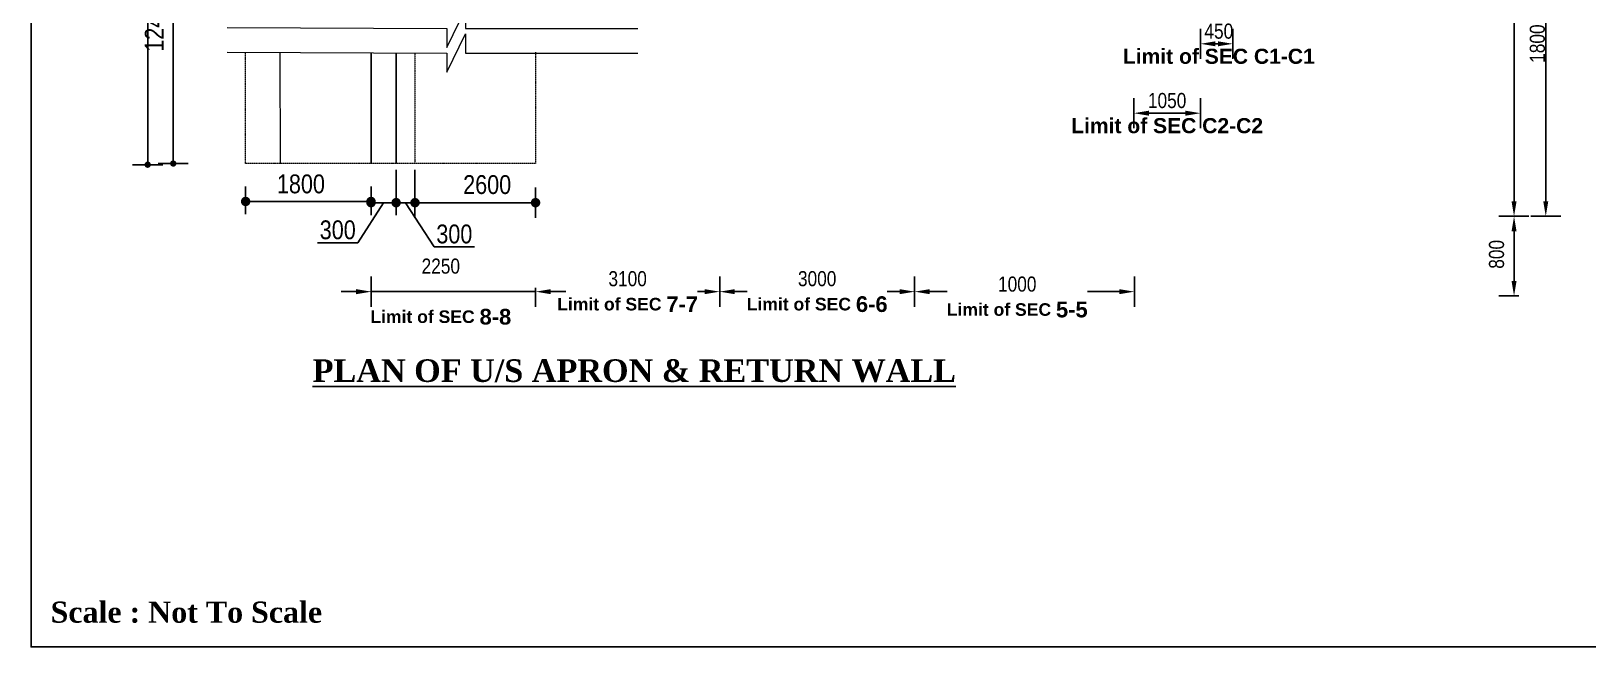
# Model space of a CAD drawing. Extents: x -119161 to 3778985, y -614964 to -30958.
# Drawn here: x 2959803 to 2984585, y -270127 to -260329 of the extents above; entities that cross this region are included whole.
import ezdxf

# ---------------------------------------------------------------- set-up
doc = ezdxf.new("R2010")
doc.units = 0
doc.header["$MEASUREMENT"] = 0
doc.linetypes.add('DASHED2', pattern=[9.525, 6.35, -3.175])
doc.linetypes.add('HIDDEN', pattern=[0.375, 0.25, -0.125])
doc.layers.get('0').update_dxf_attribs({"linetype": 'CONTINUOUS'})
doc.layers.get('DEFPOINTS').update_dxf_attribs({"linetype": 'CONTINUOUS'})
doc.layers.add('Dim', color=7, linetype='CONTINUOUS', lineweight=9)
doc.layers.add('Dimension', color=8, linetype='CONTINUOUS', lineweight=18)
for name, color, linetype in [('DOTTED', 240, 'DASHED2'), ('LINE', 7, 'CONTINUOUS'), ('TEXT', 10, 'CONTINUOUS'), ('TXT', 7, 'CONTINUOUS')]:
    doc.layers.add(name, color=color, linetype=linetype)
doc.styles.add('ARIAL', font='ARIALN.TTF')
doc.styles.add('DIM', font='isocp3.shx')
doc.styles.add('dimText', font='ARIALN.TTF')
doc.styles.get("Standard").update_dxf_attribs({"font": 'times.ttf', "height": 250})
doc.linetypes.add('ZIGZAG', pattern='A,0.0001,-0.2,[131,ltypeshp.shx,S=0.2,R=0,X=-0.2,Y=0],-0.4,[131,ltypeshp.shx,S=0.2,R=180,X=0.2,Y=0],-0.2', length=0.8001)
doc.dimstyles.new('dim n_120', dxfattribs={"dimtxt": 240, "dimasz": 240, "dimexe": 240, "dimexo": 150, "dimgap": 100, "dimtad": 2, "dimdec": 0, "dimzin": 0, "dimdsep": 46, "dimtxsty": 'DIM', "dimcen": 350, "dimclrd": 5, "dimclre": 5, "dimclrt": 7, "dimadec": 0, "dimazin": 0, "dimtfac": 1, "dimtdec": 0, "dimtmove": 0, "dimatfit": 3, "dimfxl": 240, "dimfxlon": 1, "dimtolj": 1, "dimtzin": 0, "dimarcsym": 0})
doc.dimstyles.new('dim_240', dxfattribs={"dimtxt": 480, "dimasz": 480, "dimexe": 300, "dimexo": 200, "dimgap": 200, "dimtad": 1, "dimdec": 0, "dimzin": 0, "dimdsep": 46, "dimtxsty": 'DIM', "dimcen": 350, "dimclrd": 5, "dimclre": 5, "dimclrt": 7, "dimadec": 0, "dimazin": 0, "dimtfac": 1, "dimtdec": 0, "dimtmove": 0, "dimatfit": 3, "dimfxl": 20, "dimtolj": 1, "dimtzin": 0, "dimarcsym": 0})

# ---------------------------------------------------------------- blocks, each defined once
blk = doc.blocks.new('_Dot')
at = {"color": 0, "linetype": 'ByBlock', "lineweight": -2}
blk.add_line((-0.5, 0), (-1, 0), dxfattribs=at)
at = {"color": 0, "linetype": 'ByBlock', "const_width": 0.5}
blk.add_lwpolyline([(-0.25, 0, 1), (0.25, 0, 1)], format="xyb", close=True, dxfattribs=at)
blk = doc.blocks.new('*D1188')
at = {"layer": 'DEFPOINTS', "color": 0, "lineweight": -2, "ltscale": 50}
for p in [(2961659, -246217), (2962455, -246217, 0), (2964522, -262455)]:
    blk.add_point(p, dxfattribs=at)
at = {"layer": 'Dim', "color": 5, "lineweight": -2, "ltscale": 50}
for p, q in [((2961899, -246217), (2961419, -246217)), ((2961659, -262355), (2961659, -246317)), ((2961899, -262455), (2961419, -262455))]:
    blk.add_line(p, q, dxfattribs=at)
at = {"layer": 'Dim', "color": 5, "lineweight": -2, "ltscale": 50, "xscale": 100, "yscale": 100, "zscale": 100}
for p, rotation in [((2961659, -246217), 90), ((2961659, -262455), 270)]:
    blk.add_blockref('_Dot', p, dxfattribs=dict(at, rotation=rotation))
at = {"layer": 'Dim', "color": 7, "ltscale": 50, "insert": (2961380, -254326), "char_height": 300, "attachment_point": 5, "rotation": 90, "style": 'dimText'}
blk.add_mtext('\\A1;36300', dxfattribs=at)
blk = doc.blocks.new('*D1189')
at = {"layer": 'DEFPOINTS', "color": 0, "lineweight": -2, "ltscale": 2}
for p in [(2965214, -262768), (2965614, -262775), (2965214, -263059)]:
    blk.add_point(p, dxfattribs=at)
at = {"layer": 'Dim', "color": 5, "lineweight": -2, "ltscale": 2}
for p, q in [((2965214, -262868), (2965214, -263259)), ((2965614, -262875), (2965614, -263259)), ((2965414, -263059), (2965005, -263696)), ((2965464, -263059), (2965364, -263059)), ((2965005, -263696), (2964362, -263696))]:
    blk.add_line(p, q, dxfattribs=at)
at = {"layer": 'Dim', "color": 5, "lineweight": -2, "ltscale": 2, "xscale": 150, "yscale": 150, "zscale": 150, "rotation": 180}
blk.add_blockref('_Dot', (2965214, -263059), dxfattribs=at)
at = {"layer": 'Dim', "color": 5, "lineweight": -2, "ltscale": 2, "xscale": 150, "yscale": 150, "zscale": 150}
blk.add_blockref('_Dot', (2965614, -263059), dxfattribs=at)
at = {"layer": 'Dim', "color": 7, "lineweight": 13, "ltscale": 2, "insert": (2964684, -263493), "char_height": 300, "attachment_point": 5, "style": 'ARIAL'}
blk.add_mtext('\\A1;300', dxfattribs=at)
blk = doc.blocks.new('*D1190')
at = {"layer": 'DEFPOINTS', "color": 0, "lineweight": -2, "ltscale": 50}
for p in [(2967833, -262436), (2965914, -262699, 0), (2967833, -263059)]:
    blk.add_point(p, dxfattribs=at)
at = {"layer": 'Dim', "color": 5, "lineweight": -2, "ltscale": 50}
for p, q in [((2965914, -262849), (2965914, -263299)), ((2967833, -262819), (2967833, -263299)), ((2966064, -263059), (2967683, -263059))]:
    blk.add_line(p, q, dxfattribs=at)
at = {"layer": 'Dim', "color": 5, "lineweight": -2, "ltscale": 50, "xscale": 150, "yscale": 150, "zscale": 150, "rotation": 180}
blk.add_blockref('_Dot', (2965914, -263059), dxfattribs=at)
at = {"layer": 'Dim', "color": 5, "lineweight": -2, "ltscale": 50, "xscale": 150, "yscale": 150, "zscale": 150}
blk.add_blockref('_Dot', (2967833, -263059), dxfattribs=at)
at = {"layer": 'Dim', "color": 7, "ltscale": 50, "insert": (2967063, -262773), "char_height": 300, "attachment_point": 5, "style": 'dimText'}
blk.add_mtext('\\A1;2600', dxfattribs=at)
blk = doc.blocks.new('*D1191')
at = {"layer": 'DEFPOINTS', "color": 0, "lineweight": -2, "ltscale": 2}
for p in [(2965614, -262436, 0), (2965914, -262436, 0), (2965914, -263059)]:
    blk.add_point(p, dxfattribs=at)
at = {"layer": 'Dim', "color": 5, "lineweight": -2, "ltscale": 2}
for p, q in [((2965614, -262536), (2965614, -263259)), ((2965914, -262536), (2965914, -263259)), ((2965464, -263059), (2965314, -263059)), ((2965614, -263059), (2965914, -263059)), ((2965614, -263059), (2965914, -263059)), ((2965764, -263059), (2966219, -263762)), ((2966064, -263059), (2966214, -263059)), ((2966219, -263762), (2966862, -263762))]:
    blk.add_line(p, q, dxfattribs=at)
at = {"layer": 'Dim', "color": 5, "lineweight": -2, "ltscale": 2, "xscale": 150, "yscale": 150, "zscale": 150}
blk.add_blockref('_Dot', (2965614, -263059), dxfattribs=at)
at = {"layer": 'Dim', "color": 5, "lineweight": -2, "ltscale": 2, "xscale": 150, "yscale": 150, "zscale": 150, "rotation": 180}
blk.add_blockref('_Dot', (2965914, -263059), dxfattribs=at)
at = {"layer": 'Dim', "color": 7, "lineweight": 13, "ltscale": 2, "insert": (2966540, -263559), "char_height": 300, "attachment_point": 5, "style": 'ARIAL'}
blk.add_mtext('\\A1;300', dxfattribs=at)
blk = doc.blocks.new('*D1199')
at = {"layer": 'DEFPOINTS', "color": 0, "lineweight": -2, "ltscale": 50}
for p in [(2961686, -257927), (2962065, -257927), (2962896, -262436)]:
    blk.add_point(p, dxfattribs=at)
at = {"layer": 'Dim', "color": 5, "lineweight": -2, "ltscale": 50}
for p, q in [((2961836, -257927), (2962305, -257927)), ((2962065, -262336), (2962065, -258027)), ((2962305, -262436), (2961825, -262436))]:
    blk.add_line(p, q, dxfattribs=at)
at = {"layer": 'Dim', "color": 5, "lineweight": -2, "ltscale": 50, "xscale": 100, "yscale": 100, "zscale": 100}
for p, rotation in [((2962065, -257927), 90), ((2962065, -262436), 270)]:
    blk.add_blockref('_Dot', p, dxfattribs=dict(at, rotation=rotation))
at = {"layer": 'Dim', "color": 7, "ltscale": 50, "insert": (2961765, -260180), "char_height": 300, "attachment_point": 5, "rotation": 90, "style": 'dimText'}
blk.add_mtext('\\A1;12400', dxfattribs=at)
blk = doc.blocks.new('*D1200')
at = {"layer": 'DEFPOINTS', "color": 0, "lineweight": -2, "ltscale": 50}
for p in [(2963218, -262436, 0), (2965214, -262436), (2963218, -263040)]:
    blk.add_point(p, dxfattribs=at)
at = {"layer": 'Dim', "color": 5, "lineweight": -2, "ltscale": 50}
for p, q in [((2963218, -262800), (2963218, -263240)), ((2965214, -262800), (2965214, -263240)), ((2965064, -263040), (2963368, -263040))]:
    blk.add_line(p, q, dxfattribs=at)
at = {"layer": 'Dim', "color": 5, "lineweight": -2, "ltscale": 50, "xscale": 150, "yscale": 150, "zscale": 150, "rotation": 180}
blk.add_blockref('_Dot', (2963218, -263040), dxfattribs=at)
at = {"layer": 'Dim', "color": 5, "lineweight": -2, "ltscale": 50, "xscale": 150, "yscale": 150, "zscale": 150}
blk.add_blockref('_Dot', (2965214, -263040), dxfattribs=at)
at = {"layer": 'Dim', "color": 7, "ltscale": 50, "insert": (2964098, -262762), "char_height": 300, "attachment_point": 5, "style": 'dimText'}
blk.add_mtext('\\A1;1800', dxfattribs=at)
blk = doc.blocks.new('*D1204')
at = {"layer": 'DEFPOINTS', "color": 0, "lineweight": -2, "ltscale": 50}
for p in [(2978417, -259139), (2978417, -261635), (2977357, -262177, 0)]:
    blk.add_point(p, dxfattribs=at)
at = {"layer": 'Dim', "color": 5, "lineweight": -2, "ltscale": 50}
for p, q in [((2977357, -261875), (2977357, -261395)), ((2978417, -261395), (2978417, -261875)), ((2977597, -261635), (2978177, -261635))]:
    blk.add_line(p, q, dxfattribs=at)
for points in [[(2977597, -261595), (2977597, -261675), (2977357, -261635)], [(2978177, -261595), (2978177, -261675), (2978417, -261635)]]:
    blk.add_solid(points, dxfattribs=at)
at = {"layer": 'Dim', "color": 7, "ltscale": 50, "insert": (2977887, -261635), "char_height": 240, "attachment_point": 5, "style": 'dimText'}
blk.add_mtext('\\A1;1050\\P{\\fArial|b1|i0|c0|p34;Limit of SEC C2-C2}', dxfattribs=at)
blk = doc.blocks.new('*D1205')
at = {"layer": 'DEFPOINTS', "color": 0, "lineweight": -2, "ltscale": 50}
for p in [(2978935, -259916), (2978935, -260531), (2978417, -261074, 0)]:
    blk.add_point(p, dxfattribs=at)
at = {"layer": 'Dim', "color": 5, "lineweight": -2, "ltscale": 50}
for p, q in [((2978417, -260771), (2978417, -260291)), ((2978935, -260291), (2978935, -260771)), ((2978657, -260531), (2978695, -260531))]:
    blk.add_line(p, q, dxfattribs=at)
for points in [[(2978657, -260491), (2978657, -260571), (2978417, -260531)], [(2978695, -260491), (2978695, -260571), (2978935, -260531)]]:
    blk.add_solid(points, dxfattribs=at)
at = {"layer": 'Dim', "color": 7, "ltscale": 50, "insert": (2978710, -260531), "char_height": 240, "attachment_point": 5, "style": 'dimText'}
blk.add_mtext('\\A1;450\\P{\\fArial|b1|i0|c0|p34;Limit of SEC C1-C1}', dxfattribs=at)
blk = doc.blocks.new('*D1206')
at = {"layer": 'DEFPOINTS', "color": 0, "lineweight": -2, "ltscale": 50}
for p in [(2984328, -252206), (2983410, -263275), (2983796, -263275)]:
    blk.add_point(p, dxfattribs=at)
at = {"layer": 'Dim', "color": 5, "lineweight": -2, "ltscale": 50}
for p, q in [((2983650, -252206), (2983170, -252206)), ((2983410, -252446), (2983410, -263035)), ((2983646, -263275), (2983170, -263275))]:
    blk.add_line(p, q, dxfattribs=at)
for points in [[(2983370, -252446), (2983450, -252446), (2983410, -252206)], [(2983370, -263035), (2983450, -263035), (2983410, -263275)]]:
    blk.add_solid(points, dxfattribs=at)
at = {"layer": 'Dim', "color": 7, "ltscale": 50, "insert": (2983276, -257740), "char_height": 240, "attachment_point": 5, "rotation": 90, "style": 'dimText'}
blk.add_mtext('\\A1;5650 TO 5250', dxfattribs=at)
blk = doc.blocks.new('*D1207')
at = {"layer": 'DEFPOINTS', "color": 0, "lineweight": -2, "ltscale": 50}
for p in [(2983694, -263275), (2983410, -264543), (2983636, -264543)]:
    blk.add_point(p, dxfattribs=at)
at = {"layer": 'Dim', "color": 5, "lineweight": -2, "ltscale": 50}
for p, q in [((2983544, -263275), (2983170, -263275)), ((2983410, -263515), (2983410, -264303)), ((2983486, -264543), (2983170, -264543))]:
    blk.add_line(p, q, dxfattribs=at)
for points in [[(2983370, -263515), (2983450, -263515), (2983410, -263275)], [(2983370, -264303), (2983450, -264303), (2983410, -264543)]]:
    blk.add_solid(points, dxfattribs=at)
at = {"layer": 'Dim', "color": 7, "ltscale": 50, "insert": (2983132, -263881), "char_height": 240, "attachment_point": 5, "rotation": 90, "style": 'dimText'}
blk.add_mtext('\\A1;800', dxfattribs=at)
blk = doc.blocks.new('*D1209')
at = {"layer": 'DEFPOINTS', "color": 0, "lineweight": -2, "ltscale": 50}
for p in [(2983915, -257781), (2984491, -257781), (2984331, -263275)]:
    blk.add_point(p, dxfattribs=at)
at = {"layer": 'Dim', "color": 5, "lineweight": -2, "ltscale": 50}
for p, q in [((2984155, -257781), (2983675, -257781)), ((2983915, -263035), (2983915, -258021)), ((2984155, -263275), (2983675, -263275))]:
    blk.add_line(p, q, dxfattribs=at)
for points in [[(2983875, -258021), (2983955, -258021), (2983915, -257781)], [(2983875, -263035), (2983955, -263035), (2983915, -263275)]]:
    blk.add_solid(points, dxfattribs=at)
at = {"layer": 'Dim', "color": 7, "ltscale": 50, "insert": (2983782, -260528), "char_height": 240, "attachment_point": 5, "rotation": 90, "style": 'dimText'}
blk.add_mtext('\\A1;1800', dxfattribs=at)
blk = doc.blocks.new('*D1221')
at = {"layer": 'DEFPOINTS', "color": 0, "lineweight": -2, "ltscale": 50}
for p in [(2965217, -263978), (2967833, -264266), (2967833, -264475)]:
    blk.add_point(p, dxfattribs=at)
at = {"layer": 'Dim', "color": 5, "lineweight": -2, "ltscale": 50}
for p, q in [((2965217, -264235), (2965217, -264715)), ((2967833, -264416), (2967833, -264715)), ((2964977, -264475), (2964737, -264475)), ((2965217, -264475), (2967833, -264475)), ((2968073, -264475), (2968313, -264475))]:
    blk.add_line(p, q, dxfattribs=at)
for points in [[(2964977, -264435), (2964977, -264515), (2965217, -264475)], [(2968073, -264435), (2968073, -264515), (2967833, -264475)]]:
    blk.add_solid(points, dxfattribs=at)
at = {"layer": 'Dim', "color": 7, "ltscale": 50, "insert": (2966325, -264475), "char_height": 240, "attachment_point": 5, "style": 'dimText'}
blk.add_mtext('\\A1;2250\\P\\P{\\fArial|b1|i0|c0|p34;\\H0.8333x;Limit of SEC \\H1.25x;8-8}', dxfattribs=at)
blk = doc.blocks.new('*D1222')
at = {"layer": 'DEFPOINTS', "color": 0, "lineweight": -2, "ltscale": 50}
for p in [(2967833, -264266), (2970765, -264475), (2970765, -264475)]:
    blk.add_point(p, dxfattribs=at)
at = {"layer": 'Dim', "color": 5, "lineweight": -2, "ltscale": 50}
for p, q in [((2967833, -264416), (2967833, -264715)), ((2970765, -264475), (2970765, -264235)), ((2968073, -264475), (2968186, -264475)), ((2970525, -264475), (2970412, -264475))]:
    blk.add_line(p, q, dxfattribs=at)
for points in [[(2968073, -264435), (2968073, -264515), (2967833, -264475)], [(2970525, -264435), (2970525, -264515), (2970765, -264475)]]:
    blk.add_solid(points, dxfattribs=at)
at = {"layer": 'Dim', "color": 7, "ltscale": 50, "insert": (2969299, -264475), "char_height": 240, "attachment_point": 5, "style": 'dimText'}
blk.add_mtext('\\A1;3100\\P{\\fArial|b1|i0|c0|p34;\\H0.8333x;Limit of SEC \\H1.25x;7-7}', dxfattribs=at)
blk = doc.blocks.new('*D1223')
at = {"layer": 'DEFPOINTS', "color": 0, "lineweight": -2, "ltscale": 50}
for p in [(2973867, -264010), (2970765, -264238), (2973867, -264475)]:
    blk.add_point(p, dxfattribs=at)
at = {"layer": 'Dim', "color": 5, "lineweight": -2, "ltscale": 50}
for p, q in [((2970765, -264388), (2970765, -264715)), ((2973867, -264235), (2973867, -264715)), ((2971005, -264475), (2971202, -264475)), ((2973627, -264475), (2973431, -264475))]:
    blk.add_line(p, q, dxfattribs=at)
for points in [[(2971005, -264435), (2971005, -264515), (2970765, -264475)], [(2973627, -264435), (2973627, -264515), (2973867, -264475)]]:
    blk.add_solid(points, dxfattribs=at)
at = {"layer": 'Dim', "color": 7, "ltscale": 50, "insert": (2972316, -264475), "char_height": 240, "attachment_point": 5, "style": 'dimText'}
blk.add_mtext('\\A1;3000\\P{\\fArial|b1|i0|c0|p34;\\H0.8333x;Limit of SEC \\H1.25x;6-6}', dxfattribs=at)
blk = doc.blocks.new('*D1224')
at = {"layer": 'DEFPOINTS', "color": 0, "lineweight": -2, "ltscale": 50}
for p in [(2973867, -264010), (2977367, -264065), (2977367, -264475)]:
    blk.add_point(p, dxfattribs=at)
at = {"layer": 'Dim', "color": 5, "lineweight": -2, "ltscale": 50}
for p, q in [((2973867, -264235), (2973867, -264715)), ((2977367, -264235), (2977367, -264715)), ((2974107, -264475), (2974386, -264475)), ((2977127, -264475), (2976617, -264475))]:
    blk.add_line(p, q, dxfattribs=at)
for points in [[(2974107, -264435), (2974107, -264515), (2973867, -264475)], [(2977127, -264435), (2977127, -264515), (2977367, -264475)]]:
    blk.add_solid(points, dxfattribs=at)
at = {"layer": 'Dim', "color": 7, "ltscale": 50, "insert": (2975501, -264561), "char_height": 240, "attachment_point": 5, "style": 'dimText'}
blk.add_mtext('\\A1;1000\\P{\\fArial|b1|i0|c0|p34;\\H0.8333x;Limit of SEC \\H1.25x;5-5}', dxfattribs=at)

msp = doc.modelspace()

# ---------------------------------------------------------------- linework, layer by layer
at = {"layer": 'Dim', "ltscale": 50, "elevation": 0}
for points in [[(2962924.5, -260270), (2966419.2, -260289.2), (2966419.2, -260589.4), (2966719.2, -259978.1), (2966719.2, -260289.2), (2969463.5, -260289.2)], [(2962924.5, -260661.6), (2966419.2, -260680.8), (2966419.2, -260981), (2966719.2, -260369.7), (2966719.2, -260680.8), (2969463.5, -260677.3)]]:
    msp.add_lwpolyline(points, dxfattribs=at)
at = {"layer": 'Dimension', "color": 0, "lineweight": 30, "ltscale": 2, "elevation": 0}
for points in [[(2965213.9, -260680.8), (2965213.9, -262435.8)], [(2965613.9, -260680.8), (2965613.9, -262435.8)]]:
    msp.add_lwpolyline(points, dxfattribs=at)
at = {"layer": 'DOTTED', "color": 0, "linetype": 'HIDDEN', "lineweight": 20, "ltscale": 5, "elevation": 0}
for points in [[(2963218.3, -262435.8), (2963218.3, -260661.6)], [(2965913.9, -260680.8), (2965913.9, -262435.8)], [(2967833, -260662.4), (2967833, -262435.8)], [(2967833, -262435.8), (2963218.3, -262435.8)]]:
    msp.add_lwpolyline(points, dxfattribs=at)
at = {"layer": 'DOTTED', "linetype": 'ZIGZAG', "lineweight": 20, "ltscale": 2, "elevation": 0}
msp.add_lwpolyline([(2963771.4, -262442.2), (2963765.5, -260667.1)], dxfattribs=at)
at = {"layer": 'LINE', "elevation": 0}
msp.add_lwpolyline([(3013566.8, -270127.2), (2959803.4, -270127.2), (2959803.4, -232108.7), (3013566.8, -232108.7)], close=True, dxfattribs=at)

# ---------------------------------------------------------------- texts
at = {"layer": 'TEXT', "color": 0, "linetype": 'ByBlock', "insert": (2960113.6, -269406.3, 0), "char_height": 336.627, "width": 17521.3, "attachment_point": 1, "style": 'ARIAL'}
msp.add_mtext('{\\fTimes New Roman|b1|i0|c0|p18;Scale : Not To Scale}', dxfattribs=at)
at = {"layer": 'TXT', "color": 0, "insert": (2964284.6, -265735.7, 0), "char_height": 360, "width": 10448.937, "attachment_point": 4}
msp.add_mtext('{\\fTimes New Roman|b1|i0|c0|p18;\\L\\C6;PLAN OF U/S APRON & RETURN WALL}', dxfattribs=at)

# ---------------------------------------------------------------- dimensions: what is measured, and where the dimension line sits
at = {"layer": 'Dim', "ltscale": 50}
for base, p1, p2, angle, text, override, picture, middle in [((2961659, -246216.9, 0), (2964522.2, -262454.9, 0), (2962455, -246216.9, 0), 90, '36300', {"dimtxt": 300, "dimasz": 100, "dimgap": 50, "dimtxsty": 'dimText', "dimblk1": 'Dot', "dimblk2": 'Dot', "dimsah": 1, "dimtmove": 2}, '*D1188', (2961379.5, -254326.2, 0)), ((2962064.5, -257926.5, 0), (2962895.6, -262435.8, 0), (2961686.1, -257926.5, 0), 270, '12400', {"dimtxt": 300, "dimasz": 100, "dimgap": 50, "dimtxsty": 'dimText', "dimblk1": 'Dot', "dimblk2": 'Dot', "dimsah": 1, "dimtmove": 2}, '*D1199', (2961764.5, -260179.8, 0)), ((2967833, -263058.7, 0), (2965913.9, -262699.5, 0), (2967833, -262435.8, 0), 180, '2600', {"dimtxt": 300, "dimasz": 150, "dimtxsty": 'dimText', "dimblk1": 'Dot', "dimblk2": 'Dot', "dimsah": 1, "dimtmove": 2}, '*D1190', (2967062.9, -262772.6, 0)), ((2983409.7, -264542.6, 0), (2983693.7, -263275.1, 0), (2983636.4, -264542.6, 0), 90, '800', {"dimgap": 10, "dimtxsty": 'dimText', "dimtmove": 2}, '*D1207', (2983132.3, -263881.5, 0))]:
    dim = msp.add_linear_dim(base=base, p1=p1, p2=p2, angle=angle, text=text, dimstyle='dim n_120', override=override, dxfattribs=at)
    dim.commit()
    dim.dimension.update_dxf_attribs({"geometry": picture, "text_midpoint": middle, "dimtype": 160})
for base, p1, p2, text, picture, middle in [((2983409.7, -263275.1, 0), (2984327.8, -252205.6, 0), (2983796.3, -263275.1, 0), '5650 TO 5250', '*D1206', (2983275.5, -257740.3, 0)), ((2983914.6, -257781.2, 0), (2984331.1, -263275.1, 0), (2984491.4, -257781.2, 0), '1800', '*D1209', (2983782, -260528.1, 0))]:
    dim = msp.add_linear_dim(base=base, p1=p1, p2=p2, angle=90, text=text, dimstyle='dim n_120', override={"dimgap": 10, "dimtxsty": 'dimText', "dimtmove": 2}, dxfattribs=at)
    dim.commit()
    dim.dimension.update_dxf_attribs({"geometry": picture, "text_midpoint": middle})
for base, p1, p2, text, override, picture, middle in [((2978417.5, -261634.9), (2977357.5, -262177.1, 0), (2978417.5, -259139), '1050\\X{\\fArial|b1|i0|c0|p34;Limit of SEC C2-C2}', {"dimgap": 10, "dimtxsty": 'dimText', "dimtmove": 2}, '*D1204', (2977887.5, -261634.9)), ((2978934.8, -260531.5, 0), (2978417.5, -261073.7), (2978934.8, -259916.3, 0), '450\\P{\\fArial|b1|i0|c0|p34;Limit of SEC C1-C1}', {"dimgap": 10, "dimtxsty": 'dimText', "dimtmove": 2}, '*D1205', (2978709.8, -260531.5, 0)), ((2963218.2, -263039.5, 0), (2965213.9, -262435.8, 0), (2963218.2, -262435.8, 0), '1800', {"dimtxt": 300, "dimasz": 150, "dimexe": 200, "dimexo": 100, "dimtxsty": 'dimText', "dimblk1": 'Dot', "dimblk2": 'Dot', "dimsah": 1, "dimtmove": 2}, '*D1200', (2964098.1, -262762.3, 0)), ((2967833, -264474.8), (2965217.5, -263977.6), (2967833, -264265.8), '2250\\P\\X{\\fArial|b1|i0|c0|p34;\\H0.8333x;Limit of SEC \\H1.25x;8-8}', {"dimgap": 10, "dimtxsty": 'dimText', "dimtmove": 2}, '*D1221', (2966325.2, -264474.8)), ((2970764.9, -264474.8), (2967833, -264265.8), (2970764.9, -264474.8), '3100\\X{\\fArial|b1|i0|c0|p34;\\H0.8333x;Limit of SEC \\H1.25x;7-7}', {"dimgap": 10, "dimtxsty": 'dimText', "dimtmove": 2}, '*D1222', (2969299, -264474.8)), ((2973867.5, -264474.8), (2970764.9, -264238), (2973867.5, -264010.3), '3000\\X{\\fArial|b1|i0|c0|p34;\\H0.8333x;Limit of SEC \\H1.25x;6-6}', {"dimgap": 10, "dimtxsty": 'dimText', "dimtmove": 2}, '*D1223', (2972316.2, -264474.8)), ((2977367.5, -264474.8), (2973867.5, -264010.3), (2977367.5, -264065.5), '1000\\X{\\fArial|b1|i0|c0|p34;\\H0.8333x;Limit of SEC \\H1.25x;5-5}', {"dimgap": 10, "dimtxsty": 'dimText', "dimtmove": 2}, '*D1224', (2975501.2, -264561.4))]:
    dim = msp.add_linear_dim(base=base, p1=p1, p2=p2, text=text, dimstyle='dim n_120', override=override, dxfattribs=at)
    dim.commit()
    dim.dimension.update_dxf_attribs({"geometry": picture, "text_midpoint": middle, "dimtype": 160})
at = {"layer": 'Dim', "lineweight": 13, "ltscale": 2}
dim = msp.add_linear_dim(base=(2965913.9, -263058.7, 0), p1=(2965613.9, -262435.8, 0), p2=(2965913.9, -262435.8, 0), text='300', dimstyle='dim_240', override={"dimtxt": 300, "dimasz": 150, "dimexe": 200, "dimexo": 100, "dimgap": 50, "dimtxsty": 'ARIAL', "dimblk1": 'Dot', "dimblk2": 'Dot', "dimsah": 1, "dimtmove": 1}, dxfattribs=at)
dim.commit()
dim.dimension.update_dxf_attribs({"geometry": '*D1191', "text_midpoint": (2966268.9, -263762.4, 0), "dimtype": 160})
dim = msp.add_linear_dim(base=(2965213.9, -263058.7, 0), p1=(2965613.9, -262775.1, 0), p2=(2965213.9, -262767.8, 0), angle=180, text='300', dimstyle='dim_240', override={"dimtxt": 300, "dimasz": 150, "dimexe": 200, "dimexo": 100, "dimgap": 50, "dimtxsty": 'ARIAL', "dimblk1": 'Dot', "dimblk2": 'Dot', "dimsah": 1, "dimtmove": 1}, dxfattribs=at)
dim.commit()
dim.dimension.update_dxf_attribs({"geometry": '*D1189', "text_midpoint": (2964955.1, -263695.7, 0), "dimtype": 160})

doc.saveas('drawing.dxf')
